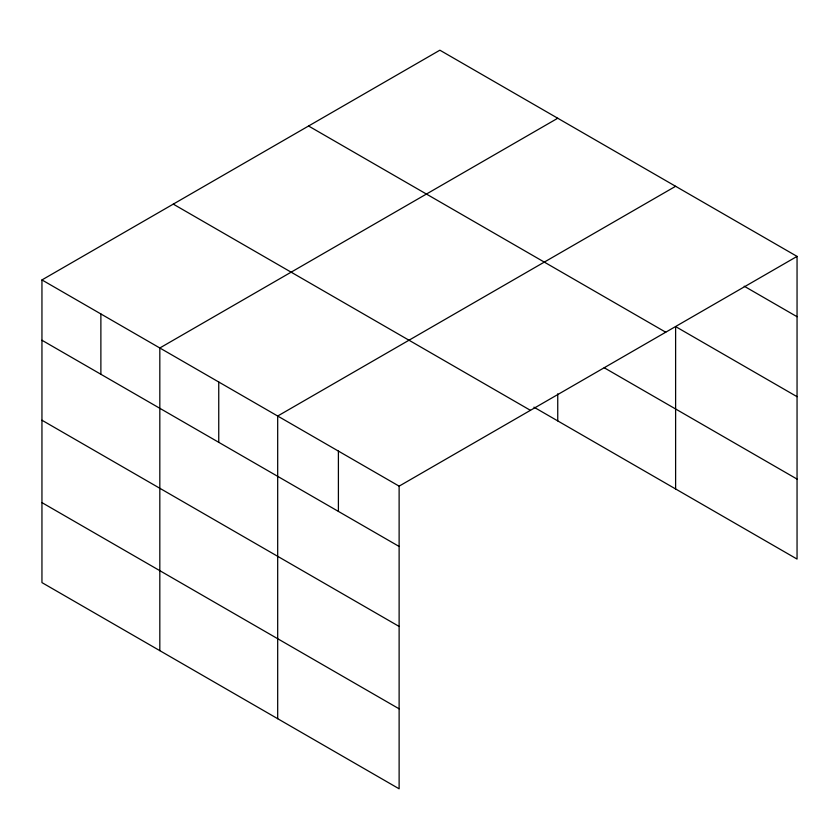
<?xml version="1.0" encoding="UTF-8"?>
<svg xmlns="http://www.w3.org/2000/svg" width="839" height="839" viewBox="0 0 839 839"><rect width="100%" height="100%" fill="white"/><g stroke="black" fill="none" stroke-linecap="round" stroke-linejoin="round"><path stroke-width="1.26" d="M41.95 279.932L399.123 486.148L399.123 788.807L41.95 582.602L41.95 279.932L439.877 50.193L797.05 256.398L797.05 559.068L533.94 407.167M557.746 118.236L159.819 347.986L159.819 650.644M675.615 186.289L277.688 416.029L277.688 718.698M399.123 486.148L797.05 256.398M744.203 286.204L797.05 316.723M797.05 396.69L675.615 326.581L675.615 488.959M308.563 126.007L665.736 332.213M604.206 367.755L797.05 479.09M173.264 204.118L530.437 410.334M41.95 340.246L399.123 546.462M41.95 420.224L399.123 626.439M41.95 502.624L399.123 708.829M557.746 393.816L557.746 420.905M338.4 451.088L338.4 511.402M218.748 382.007L218.748 442.321M100.879 313.954L100.879 374.267"/></g></svg>
